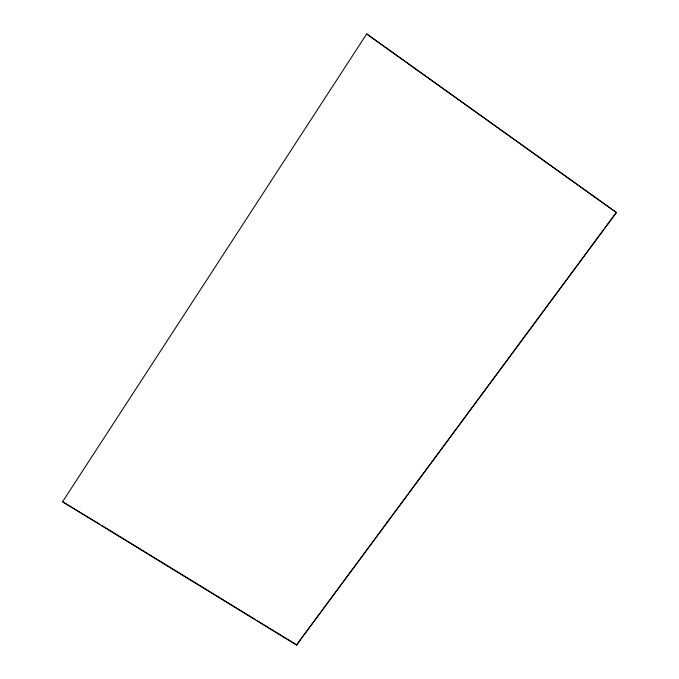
<?xml version="1.0" encoding="UTF-8"?>
<svg xmlns="http://www.w3.org/2000/svg" width="679" height="679" viewBox="0 0 679 679"><rect width="100%" height="100%" fill="white"/><g stroke="black" fill="none" stroke-linecap="round" stroke-linejoin="round"><path stroke-width="1.02" d="M296.477 645.05L616.447 212.569L366.685 33.95L62.553 501.764L296.477 645.05L603.648 229.57M366.685 33.95L616.447 212.569M604.904 227.872L616.26 212.527M62.553 501.764L99.728 524.205M101.536 525.308L254.981 619.307M256.789 620.419L296.502 644.744"/></g></svg>
